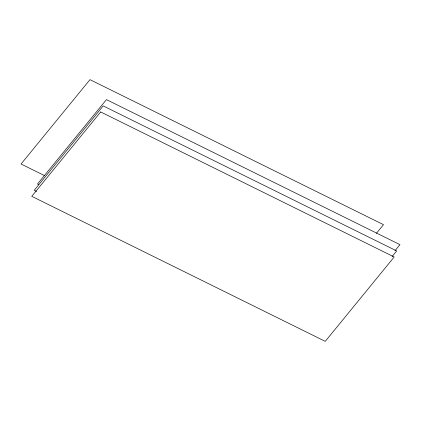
<?xml version="1.0" encoding="UTF-8"?>
<svg xmlns="http://www.w3.org/2000/svg" width="421" height="421" viewBox="0 0 421 421"><rect width="100%" height="100%" fill="white"/><g stroke="black" fill="none" stroke-linecap="round" stroke-linejoin="round"><path stroke-width="0.63" d="M376.427 233.313L383.489 224.672L89.983 79.648L21.05 164.022L44.626 175.668M394.966 250.737L399.95 244.638L106.445 99.614L37.511 183.988L38.69 184.572M392.114 256.505L396.682 250.916L103.182 105.892L34.248 190.266L36.601 191.429M100.693 111.954L31.759 196.328L325.259 341.352L394.193 256.978L100.693 111.954"/></g></svg>
